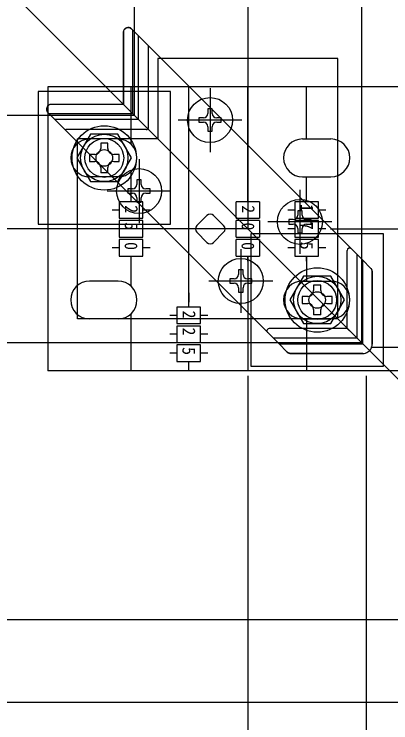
# Model space of a CAD drawing. Units: millimetres, scale not verified. Extents: x -875 to 875, y -1300 to 1293.
# Drawn here: x -418.4 to -338.8, y -1148.6 to -998.9 of the extents above; entities that cross this region are included whole.
import ezdxf
from ezdxf.enums import TextEntityAlignment as Align

# ---------------------------------------------------------------- set-up
doc = ezdxf.new("R2010")
doc.units = ezdxf.units.MM
doc.header["$LTSCALE"] = 8
for name, color, linetype in [('0-4_YKK_12', 2, 'Continuous'), ('0-5_YKK_13', 4, 'Continuous'), ('0-6_YKK_D', 6, 'Continuous'), ('0-8_YSS_K', 3, 'Continuous')]:
    doc.layers.add(name, color=color, linetype=linetype)
doc.styles.add('ＭＳ ゴシック', font='')
doc.styles.get('ＭＳ ゴシック').set_extended_font_data('MS Gothic')

msp = doc.modelspace()

# ---------------------------------------------------------------- linework, layer by layer
at = {"layer": '0-4_YKK_12'}
for p, q in [((-468.998, -944.269), (-268.998, -1144.269)), ((-268.998, -1144.269), (-778.998, -1144.269))]:
    msp.add_line(p, q, dxfattribs=at)
for points in [[(-392.998, -789.769), (-344.998, -789.769), (-344.998, -1068.269)], [(-392.998, -789.769), (-392.998, -1020.269), (-344.998, -1068.269)], [(-623.498, -1020.269), (-623.498, -1068.269), (-344.998, -1068.269)], [(-623.498, -1020.269), (-392.998, -1020.269), (-344.998, -1068.269)]]:
    msp.add_lwpolyline(points, dxfattribs=at)
at = {"layer": '0-5_YKK_13'}
for p, q in [((-395.298, -1002.706), (-395.298, -1017.969)), ((-395.296, -1017.971), (-395.296, -1002.707)), ((-393.59, -1001.999), (-391.79, -1003.799)), ((-393.298, -1019.969), (-393.298, -1002.292)), ((-392.087, -1021.181), (-392.087, -1003.503)), ((-391.79, -1003.799), (-344.79, -1050.799)), ((-389.998, -1022.769), (-389.998, -1005.799)), ((-393.698, -1026.365), (-393.698, -1014.269)), ((-381.498, -1060.769), (-381.498, -1014.269)), ((-376.998, -1014.519), (-376.998, -1028.019)), ((-368.998, -1038.519), (-368.998, -1014.269)), ((-356.598, -1025.269), (-356.598, -1014.269)), ((-395.298, -1017.969), (-410.561, -1017.969)), ((-395.296, -1017.971), (-410.56, -1017.971)), ((-392.498, -1020.769), (-395.298, -1017.969)), ((-409.468, -1021.477), (-411.268, -1019.677)), ((-393.298, -1019.969), (-410.975, -1019.969)), ((-392.087, -1021.181), (-409.764, -1021.181)), ((-362.468, -1068.477), (-409.468, -1021.477)), ((-392.087, -1021.181), (-392.498, -1020.769)), ((-370.248, -1021.269), (-383.748, -1021.269)), ((-378.408, -1020.799), (-379.348, -1020.799)), ((-390.498, -1023.269), (-407.468, -1023.269)), ((-396.448, -1025.269), (-402.448, -1025.269)), ((-398.598, -1027.269), (-398.598, -1026.119)), ((-357.448, -1025.269), (-351.448, -1025.269)), ((-402.498, -1028.519), (-402.498, -1030.019)), ((-401.348, -1028.519), (-402.498, -1028.519)), ((-396.198, -1028.519), (-397.348, -1028.519)), ((-396.198, -1030.019), (-396.198, -1028.519)), ((-391.998, -1029.519), (-391.998, -1043.019)), ((-402.498, -1030.019), (-401.348, -1030.019)), ((-397.348, -1030.019), (-396.198, -1030.019)), ((-400.098, -1031.269), (-400.098, -1032.419)), ((-398.598, -1032.419), (-400.098, -1032.419)), ((-398.598, -1032.419), (-398.598, -1031.269)), ((-393.698, -1038.519), (-393.698, -1032.174)), ((-396.448, -1033.269), (-402.448, -1033.269)), ((-357.448, -1033.269), (-351.448, -1033.269)), ((-356.598, -1038.519), (-356.598, -1033.269)), ((-385.248, -1036.269), (-398.748, -1036.269)), ((-393.408, -1035.799), (-394.348, -1035.799)), ((-368.998, -1036.519), (-368.998, -1038.519)), ((-357.998, -1036.019), (-357.998, -1049.519)), ((-356.598, -1038.519), (-356.598, -1036.519)), ((-393.698, -1038.519), (-393.698, -1037.349)), ((-366.548, -1038.519), (-371.498, -1038.519)), ((-371.498, -1042.019), (-371.498, -1038.519)), ((-368.998, -1038.519), (-368.998, -1037.349)), ((-366.548, -1038.519), (-366.548, -1042.019)), ((-356.598, -1038.519), (-356.598, -1037.349)), ((-396.198, -1040.269), (-397.672, -1040.269)), ((-389.638, -1040.269), (-391.198, -1040.269)), ((-379.776, -1043.562), (-377.655, -1041.441)), ((-376.24, -1041.441), (-374.119, -1043.562)), ((-359.098, -1040.269), (-360.572, -1040.269)), ((-352.538, -1040.269), (-354.098, -1040.269)), ((-371.498, -1042.019), (-366.548, -1042.019)), ((-366.548, -1042.519), (-371.498, -1042.519)), ((-371.498, -1046.019), (-371.498, -1042.519)), ((-366.548, -1042.519), (-366.548, -1046.019)), ((-351.248, -1042.769), (-364.748, -1042.769)), ((-359.408, -1042.299), (-360.348, -1042.299)), ((-380.069, -1044.269), (-411.298, -1044.269)), ((-396.198, -1044.269), (-397.672, -1044.269)), ((-389.638, -1044.269), (-391.198, -1044.269)), ((-359.098, -1044.269), (-360.572, -1044.269)), ((-352.538, -1044.269), (-354.098, -1044.269)), ((-377.655, -1047.098), (-379.776, -1044.977)), ((-374.119, -1044.977), (-376.24, -1047.098)), ((-371.498, -1046.019), (-366.548, -1046.019)), ((-366.548, -1046.519), (-371.498, -1046.519)), ((-371.498, -1050.019), (-371.498, -1046.519)), ((-366.548, -1046.519), (-366.548, -1050.019)), ((-396.198, -1048.269), (-397.672, -1048.269)), ((-389.638, -1048.269), (-391.198, -1048.269)), ((-370.498, -1048.519), (-370.498, -1062.019)), ((-359.098, -1048.269), (-360.572, -1048.269)), ((-352.538, -1048.269), (-354.098, -1048.269)), ((-347.999, -1065.268), (-347.999, -1048.798)), ((-393.698, -1052.019), (-393.698, -1050.019)), ((-393.698, -1056.365), (-393.698, -1050.019)), ((-393.698, -1051.054), (-393.698, -1050.019)), ((-371.498, -1050.019), (-366.548, -1050.019)), ((-368.998, -1051.054), (-368.998, -1050.019)), ((-368.998, -1050.019), (-368.998, -1074.269)), ((-356.598, -1051.054), (-356.598, -1050.019)), ((-356.598, -1050.019), (-356.598, -1055.269)), ((-344.79, -1050.799), (-342.991, -1052.599)), ((-342.699, -1053.307), (-342.699, -1053.305)), ((-342.699, -1068.569), (-342.699, -1053.307)), ((-342.698, -1068.569), (-342.698, -1053.306)), ((-371.908, -1054.799), (-372.848, -1054.799)), ((-396.448, -1055.269), (-402.448, -1055.269)), ((-363.748, -1055.269), (-377.248, -1055.269)), ((-357.448, -1055.269), (-351.448, -1055.269)), ((-353.598, -1057.269), (-353.598, -1056.119)), ((-381.498, -1057.737), (-381.498, -1059.737)), ((-381.498, -1060.816), (-381.498, -1059.645)), ((-357.498, -1058.519), (-357.498, -1060.019)), ((-356.348, -1058.519), (-357.498, -1058.519)), ((-351.198, -1058.519), (-352.348, -1058.519)), ((-351.198, -1060.019), (-351.198, -1058.519)), ((-357.498, -1060.019), (-356.348, -1060.019)), ((-352.348, -1060.019), (-351.198, -1060.019)), ((-393.698, -1074.269), (-393.698, -1062.174)), ((-383.998, -1062.519), (-385.472, -1062.519)), ((-377.438, -1062.519), (-378.998, -1062.519)), ((-355.098, -1061.269), (-355.098, -1062.419)), ((-353.598, -1062.419), (-355.098, -1062.419)), ((-353.598, -1062.419), (-353.598, -1061.269)), ((-396.448, -1063.269), (-402.448, -1063.269)), ((-357.448, -1063.269), (-351.448, -1063.269)), ((-356.598, -1063.269), (-356.598, -1074.269)), ((-347.999, -1065.268), (-364.469, -1065.268)), ((-347.999, -1065.268), (-347.499, -1065.768)), ((-383.998, -1066.519), (-385.472, -1066.519)), ((-377.438, -1066.519), (-378.998, -1066.519)), ((-345.909, -1067.358), (-363.586, -1067.358)), ((-360.668, -1070.276), (-362.468, -1068.477)), ((-344.698, -1068.569), (-362.375, -1068.569)), ((-342.698, -1068.569), (-342.699, -1068.569)), ((-383.998, -1070.519), (-385.472, -1070.519)), ((-377.438, -1070.519), (-378.998, -1070.519)), ((-359.962, -1070.568), (-359.96, -1070.568)), ((-359.961, -1070.569), (-344.698, -1070.569)), ((-344.698, -1070.568), (-359.96, -1070.568)), ((-344.698, -1070.568), (-344.698, -1070.569)), ((-381.498, -1074.269), (-381.498, -1072.269)), ((-381.498, -1073.304), (-381.498, -1072.269)), ((-270.298, -1074.269), (-411.298, -1074.269))]:
    msp.add_line(p, q, dxfattribs=at)
for points in [[(-395.296, -1002.707), (-395.296, -1002.706), (-395.296, -1002.705), (-395.239, -1002.375), (-395.077, -1002.083), (-394.827, -1001.86), (-394.518, -1001.733), (-394.184, -1001.714), (-393.863, -1001.806), (-393.59, -1001.999)], [(-349.998, -1063.269), (-349.998, -1008.269), (-387.998, -1008.269), (-387.998, -1025.269), (-404.998, -1025.269)], [(-270.298, -1074.269), (-270.298, -1014.269), (-411.298, -1014.269), (-411.298, -1074.269)], [(-410.562, -1017.971), (-410.773, -1017.994), (-410.975, -1018.061), (-411.159, -1018.17), (-411.315, -1018.316), (-411.437, -1018.492), (-411.519, -1018.689), (-411.557, -1018.899), (-411.55, -1019.112), (-411.497, -1019.319), (-411.402, -1019.511), (-411.268, -1019.677)], [(-410.562, -1017.971), (-410.561, -1017.971), (-410.56, -1017.971)], [(-376.528, -1019.859), (-376.528, -1018.919), (-377.468, -1018.919), (-377.468, -1019.859)], [(-379.348, -1020.799), (-379.348, -1021.739), (-378.408, -1021.739)], [(-375.588, -1021.739), (-374.648, -1021.739), (-374.648, -1020.799), (-375.588, -1020.799)], [(-377.468, -1022.679), (-377.468, -1023.619), (-376.528, -1023.619), (-376.528, -1022.679)], [(-349.998, -1063.269), (-404.998, -1063.269), (-404.998, -1025.269)], [(-398.598, -1026.119), (-400.098, -1026.119), (-400.098, -1027.269)], [(-391.528, -1034.859), (-391.528, -1033.919), (-392.468, -1033.919), (-392.468, -1034.859)], [(-394.348, -1035.799), (-394.348, -1036.739), (-393.408, -1036.739)], [(-390.588, -1036.739), (-389.648, -1036.739), (-389.648, -1035.799), (-390.588, -1035.799)], [(-392.468, -1037.679), (-392.468, -1038.619), (-391.528, -1038.619), (-391.528, -1037.679)], [(-357.528, -1041.359), (-357.528, -1040.419), (-358.468, -1040.419), (-358.468, -1041.359)], [(-360.348, -1042.299), (-360.348, -1043.239), (-359.408, -1043.239)], [(-356.588, -1043.239), (-355.648, -1043.239), (-355.648, -1042.299), (-356.588, -1042.299)], [(-358.468, -1044.179), (-358.468, -1045.119), (-357.528, -1045.119), (-357.528, -1044.179)], [(-345.498, -1067.769), (-345.909, -1067.358), (-345.909, -1049.681)], [(-345.498, -1067.769), (-344.698, -1068.569), (-344.698, -1050.892)], [(-370.028, -1053.859), (-370.028, -1052.919), (-370.968, -1052.919), (-370.968, -1053.859)], [(-342.699, -1053.305), (-342.711, -1053.148), (-342.747, -1052.996), (-342.807, -1052.852), (-342.889, -1052.718), (-342.991, -1052.599)], [(-372.848, -1054.799), (-372.848, -1055.739), (-371.908, -1055.739)], [(-369.088, -1055.739), (-368.148, -1055.739), (-368.148, -1054.799), (-369.088, -1054.799)], [(-370.968, -1056.679), (-370.968, -1057.619), (-370.028, -1057.619), (-370.028, -1056.679)], [(-353.598, -1056.119), (-355.098, -1056.119), (-355.098, -1057.269)], [(-344.695, -1070.568), (-344.411, -1070.547), (-344.134, -1070.486), (-343.867, -1070.386), (-343.618, -1070.25), (-343.39, -1070.079), (-343.189, -1069.878), (-343.018, -1069.651), (-342.881, -1069.401), (-342.782, -1069.136), (-342.72, -1068.858), (-342.699, -1068.572)], [(-342.699, -1068.569), (-342.699, -1068.571), (-342.699, -1068.572)], [(-359.962, -1070.568), (-360.22, -1070.535), (-360.462, -1070.435), (-360.668, -1070.276)], [(-344.695, -1070.568), (-344.696, -1070.568), (-344.698, -1070.568)]]:
    msp.add_lwpolyline(points, dxfattribs=at)
for points in [[(-385.348, -1015.269), (-413.348, -1015.269), (-413.348, -1043.269), (-385.348, -1043.269)], [(-396.461, -1034.269), (-393.574, -1029.269), (-396.461, -1024.269), (-402.234, -1024.269), (-405.121, -1029.269), (-402.234, -1034.269)], [(-396.198, -1038.519), (-396.198, -1042.019), (-391.198, -1042.019), (-391.198, -1038.519)], [(-359.098, -1038.519), (-359.098, -1042.019), (-354.098, -1042.019), (-354.098, -1038.519)], [(-396.198, -1042.519), (-396.198, -1046.019), (-391.198, -1046.019), (-391.198, -1042.519)], [(-359.098, -1042.519), (-359.098, -1046.019), (-354.098, -1046.019), (-354.098, -1042.519)], [(-340.348, -1045.269), (-368.348, -1045.269), (-368.348, -1073.269), (-340.348, -1073.269)], [(-396.198, -1046.519), (-396.198, -1050.019), (-391.198, -1050.019), (-391.198, -1046.519)], [(-359.098, -1046.519), (-359.098, -1050.019), (-354.098, -1050.019), (-354.098, -1046.519)], [(-351.461, -1064.269), (-348.574, -1059.269), (-351.461, -1054.269), (-357.234, -1054.269), (-360.121, -1059.269), (-357.234, -1064.269)], [(-383.998, -1060.769), (-383.998, -1064.269), (-378.998, -1064.269), (-378.998, -1060.769)], [(-383.998, -1064.769), (-383.998, -1068.269), (-378.998, -1068.269), (-378.998, -1064.769)], [(-383.998, -1068.769), (-383.998, -1072.269), (-378.998, -1072.269), (-378.998, -1068.769)]]:
    msp.add_lwpolyline(points, close=True, dxfattribs=at)
for centre, radius in [((-376.998, -1021.269), 4.75), ((-399.348, -1029.269), 6.8), ((-399.348, -1029.269), 5), ((-399.348, -1029.269), 4.1), ((-399.348, -1029.269), 1.75), ((-391.998, -1036.269), 4.75), ((-357.998, -1042.769), 4.75), ((-370.498, -1055.269), 4.75), ((-354.348, -1059.269), 6.8), ((-354.348, -1059.269), 5), ((-354.348, -1059.269), 4.1), ((-354.348, -1059.269), 1.75)]:
    msp.add_circle(centre, radius, dxfattribs=at)
for centre, radius, start, end in [((-394.298, -1002.706), 1, 45, 180.32176), ((-390.498, -1005.799), 0.5, 360, 45), ((-410.561, -1018.969), 1, 89.6215, 225), ((-378.408, -1019.859), 0.94, 270, 0), ((-375.588, -1019.859), 0.94, 180, 270), ((-378.408, -1022.679), 0.94, 0, 90), ((-375.588, -1022.679), 0.94, 90, 180), ((-407.468, -1022.769), 0.5, 225, 270), ((-390.498, -1022.769), 0.5, 270, 360), ((-402.448, -1029.269), 4, 90, 270), ((-396.448, -1029.269), 4, 270, 90), ((-357.448, -1029.269), 4, 90, 270), ((-351.448, -1029.269), 4, 270, 90), ((-401.348, -1027.269), 1.25, 270, 0), ((-397.348, -1027.269), 1.25, 180, 270), ((-401.348, -1031.269), 1.25, 0, 90), ((-397.348, -1031.269), 1.25, 90, 180), ((-393.408, -1034.859), 0.94, 270, 0), ((-390.588, -1034.859), 0.94, 180, 270), ((-393.408, -1037.679), 0.94, 0, 90), ((-390.588, -1037.679), 0.94, 90, 180), ((-376.948, -1042.148), 1, 45, 135), ((-359.408, -1041.359), 0.94, 270, 0), ((-356.588, -1041.359), 0.94, 180, 270), ((-379.069, -1044.269), 1, 135, 225), ((-374.826, -1044.269), 1, 315, 45), ((-359.408, -1044.179), 0.94, 0, 90), ((-356.588, -1044.179), 0.94, 90, 180), ((-376.948, -1046.391), 1, 225, 315), ((-347.499, -1048.798), 0.5, 45, 180), ((-343.698, -1053.306), 1, 0.58464, 45), ((-371.908, -1053.859), 0.94, 270, 0), ((-369.088, -1053.859), 0.94, 180, 270), ((-402.448, -1059.269), 4, 90, 270), ((-396.448, -1059.269), 4, 270, 90), ((-371.908, -1056.679), 0.94, 0, 90), ((-369.088, -1056.679), 0.94, 90, 180), ((-357.448, -1059.269), 4, 90, 270), ((-351.448, -1059.269), 4, 270, 90), ((-356.348, -1057.269), 1.25, 270, 0), ((-352.348, -1057.269), 1.25, 180, 270), ((-356.348, -1061.269), 1.25, 0, 90), ((-352.348, -1061.269), 1.25, 90, 180), ((-364.469, -1065.768), 0.5, 90, 225), ((-359.961, -1069.569), 1, 225, 269.77766)]:
    msp.add_arc(centre, radius, start, end, dxfattribs=at)
at = {"layer": '0-6_YKK_D'}
for p, q in [((-351.538, -1044.269), (-237.998, -1044.269)), ((-351.538, -1044.269), (-237.998, -1044.269)), ((-342.991, -1069.269), (-237.998, -1069.269)), ((-368.998, -1075.269), (-368.998, -1175.269)), ((-368.998, -1075.269), (-368.998, -1175.269)), ((-343.998, -1075.269), (-343.998, -1175.269))]:
    msp.add_line(p, q, dxfattribs=at)
at = {"layer": '0-8_YSS_K'}
for p, q in [((-368.998, -1044.269), (-788.998, -1044.269)), ((-778.998, -1126.769), (-286.498, -1126.769))]:
    msp.add_line(p, q, dxfattribs=at)
msp.add_lwpolyline([(51.002, -441.269), (-368.998, -441.269), (-368.998, -1044.269)], dxfattribs=at)

# ---------------------------------------------------------------- texts
at = {"layer": '0-5_YKK_13', "style": 'ＭＳ ゴシック', "width": 0.9}
for s, p in [('2', (-395.779, -1039.264)), ('2', (-371.079, -1039.264)), ('1', (-358.679, -1039.001)), ('5', (-395.819, -1042.84)), ('0', (-371.119, -1042.915)), ('7', (-358.719, -1042.765)), ('0', (-395.838, -1047.052)), ('0', (-371.138, -1047.052)), ('5', (-358.738, -1046.977)), ('2', (-383.579, -1061.514)), ('2', (-383.619, -1065.09)), ('5', (-383.638, -1069.227))]:
    msp.add_text(s, height=2.711, rotation=270, dxfattribs=at).set_placement(p, align=Align.BOTTOM_LEFT)

doc.saveas('drawing.dxf')
